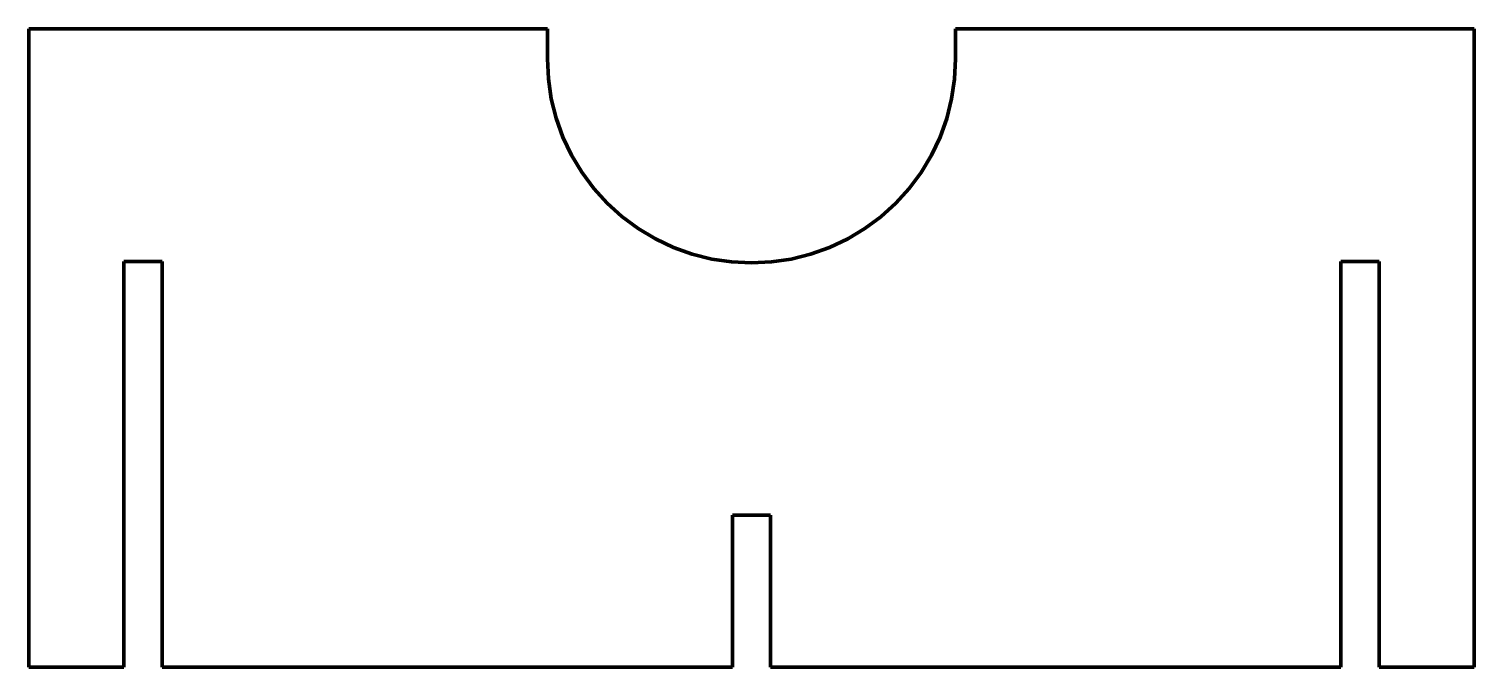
# Model space of a CAD drawing. Header units: inches. Extents: x -7.1 to 7.1, y -6 to 0.3.
import ezdxf

# ---------------------------------------------------------------- set-up
doc = ezdxf.new("R2010")
doc.units = ezdxf.units.IN
doc.header["$MEASUREMENT"] = 0
doc.layers.add('1', color=7, linetype='Continuous', true_color=0xffffff)

msp = doc.modelspace()

# ---------------------------------------------------------------- linework, layer by layer
at = {"layer": '1', "color": 163, "linetype": 'Continuous', "lineweight": 70}
for p, q in [((-2.012853, 0.29626), (-7.125, 0.29626)), ((-7.125, 0.29626), (-7.125, -6)), ((-2.012818, 0), (-2.012853, 0.29626)), ((7.125, 0.29626), (2.012853, 0.29626)), ((7.125, -6), (7.125, 0.29626)), ((-6.1875, -6), (-6.1875, -2)), ((-6.1875, -2), (-5.8125, -2)), ((-5.8125, -2), (-5.8125, -6)), ((5.8125, -6), (5.8125, -2)), ((5.8125, -2), (6.1875, -2)), ((6.1875, -2), (6.1875, -6)), ((-0.1875, -6), (-0.1875, -4.5)), ((-0.1875, -4.5), (0.1875, -4.5)), ((0.1875, -4.5), (0.1875, -6)), ((-7.125, -6), (-6.1875, -6)), ((-5.8125, -6), (-0.1875, -6)), ((0.1875, -6), (5.8125, -6)), ((6.1875, -6), (7.125, -6))]:
    msp.add_line(p, q, dxfattribs=at)
for points in [[(2.012853, 0.29626), (2.01283, 0.130354), (2.012812, -0.000001)], [(2.012812, -0.000001), (2.002988, -0.19845), (1.97365, -0.395067), (1.925568, -0.586219), (1.859166, -0.77128), (1.774349, -0.950173), (1.67248, -1.119903), (1.555269, -1.277735), (1.422781, -1.423751), (1.275588, -1.55699), (1.117322, -1.674206), (0.94858, -1.775257), (0.769332, -1.859973), (0.583198, -1.926486), (0.392501, -1.974162), (0.197265, -2.003105), (-0.000954, -2.012802), (-0.197522, -2.00311), (-0.392171, -1.974228), (-0.584651, -1.926013), (-0.77052, -1.859482), (-0.948227, -1.775481), (-1.117734, -1.67393), (-1.277025, -1.555812), (-1.422798, -1.423735), (-1.555101, -1.27789), (-1.673431, -1.118481), (-1.774874, -0.949362), (-1.858998, -0.771685), (-1.925754, -0.585352), (-1.974041, -0.39311), (-2.003069, -0.197965), (-2.012818, 0)]]:
    msp.add_lwpolyline(points, dxfattribs=at)

doc.saveas('drawing.dxf')
